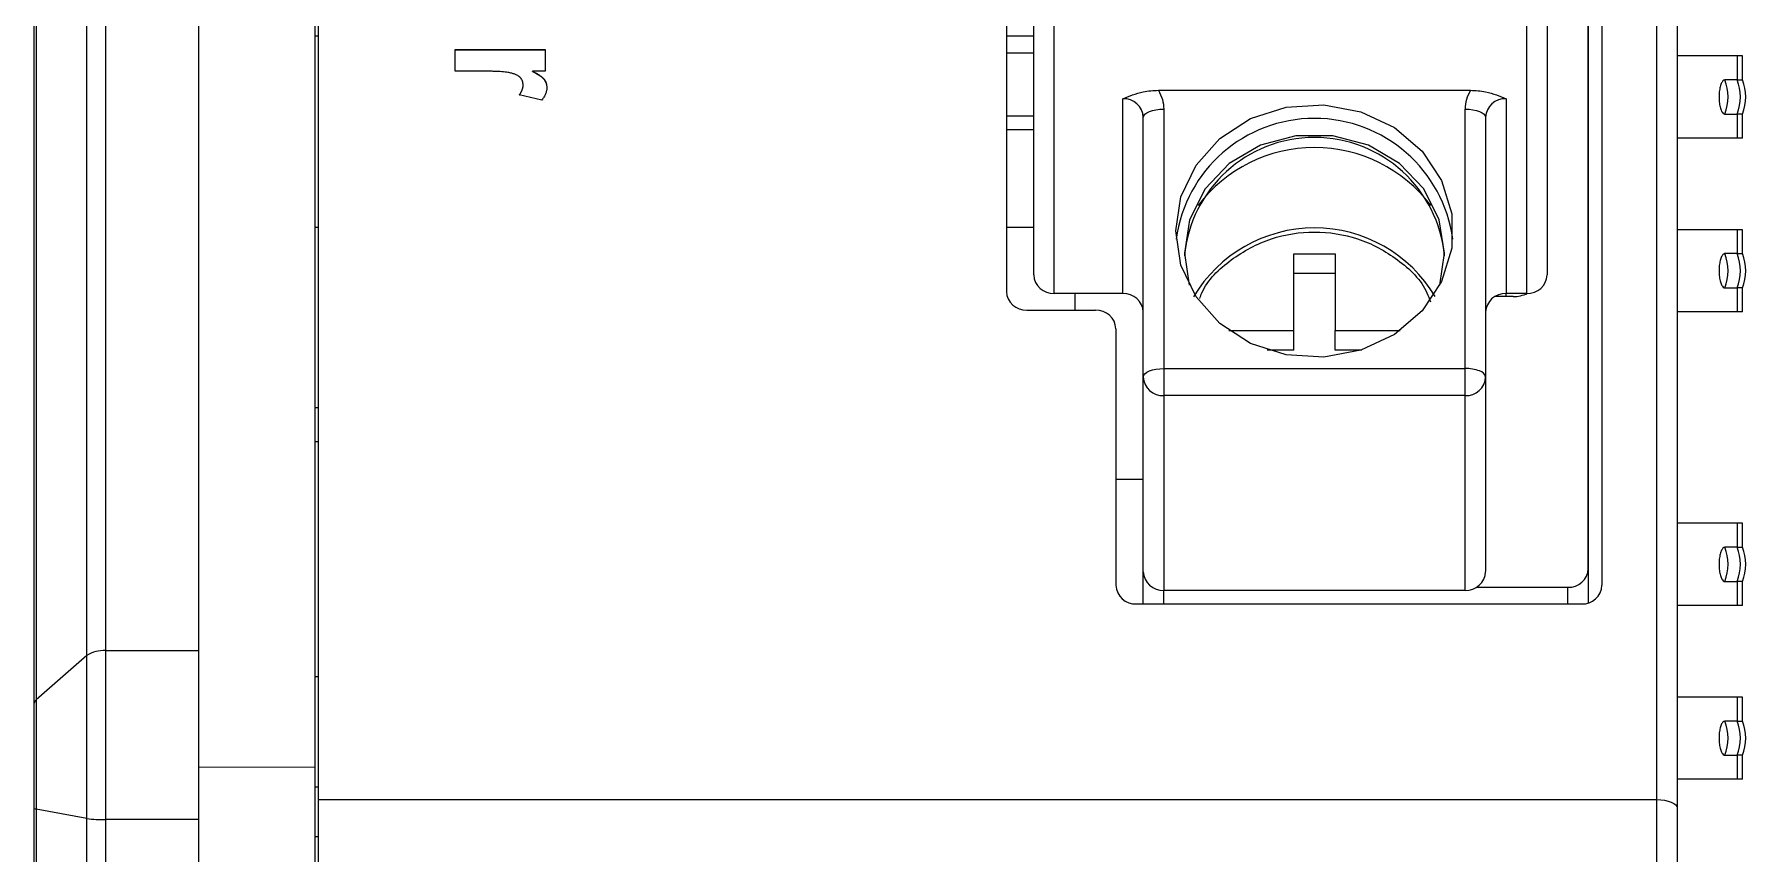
# Model space of a CAD drawing. Header units: millimetres. Extents: x 195 to 222, y 165 to 271.
# Drawn here: x 196.59 to 221.59, y 234.97 to 246.95 of the extents above; entities that cross this region are included whole.
import ezdxf

# ---------------------------------------------------------------- set-up
doc = ezdxf.new("R2010")
doc.units = ezdxf.units.MM

msp = doc.modelspace()

# ---------------------------------------------------------------- linework, layer by layer
at = {"color": 7, "linetype": 'Continuous', "lineweight": 25}
for p, q in [((198.989, 267.541), (198.989, 237.938)), ((200.739, 235.76), (200.739, 266.666)), ((200.689, 266.392), (200.689, 236.233)), ((219.489, 238.894), (219.489, 266.392)), ((219.289, 239.137), (219.289, 265.904)), ((220.289, 235.76), (220.289, 265.835)), ((196.589, 237.169), (196.589, 265.526)), ((196.617, 265.578), (196.617, 237.221)), ((220.589, 265.713), (220.589, 235.638)), ((197.63, 262.903), (197.63, 237.938)), ((197.358, 237.867), (197.358, 262.689)), ((210.789, 262.098), (210.789, 243.188)), ((211.189, 243.431), (211.189, 247.783)), ((218.689, 247.783), (218.689, 243.431)), ((211.489, 243.157), (211.489, 247.509)), ((218.389, 243.157), (218.389, 247.509)), ((200.739, 246.919), (200.689, 246.919)), ((211.189, 246.919), (210.789, 246.919)), ((202.739, 246.721), (204.053, 246.721)), ((202.739, 246.405), (202.739, 246.721)), ((202.739, 246.717), (204.053, 246.717)), ((204.053, 246.721), (204.053, 246.405)), ((211.189, 246.667), (210.789, 246.667)), ((221.464, 246.629), (220.589, 246.629)), ((221.539, 246.629), (221.464, 246.629)), ((221.464, 246.629), (221.464, 246.279)), ((221.539, 246.279), (221.539, 246.629)), ((203.129, 246.405), (202.739, 246.405)), ((204.053, 246.405), (203.869, 246.405)), ((203.869, 246.401), (203.869, 246.405)), ((221.464, 246.279), (221.284, 246.279)), ((221.464, 246.279), (221.539, 246.279)), ((204.003, 245.984), (203.674, 246.058)), ((203.73, 246.197), (203.73, 246.201)), ((212.489, 243.157), (212.489, 246.004)), ((213.009, 246.126), (217.569, 246.126)), ((218.089, 246.004), (218.089, 243.157)), ((210.789, 245.753), (211.189, 245.753)), ((213.089, 245.852), (213.089, 242.061)), ((217.489, 242.061), (217.489, 245.852)), ((221.284, 245.779), (221.464, 245.779)), ((221.464, 245.779), (221.464, 245.429)), ((221.539, 245.779), (221.464, 245.779)), ((221.539, 245.429), (221.539, 245.779)), ((211.189, 245.55), (210.789, 245.55)), ((212.789, 241.939), (212.789, 245.73)), ((217.789, 245.73), (217.789, 241.939)), ((221.464, 245.429), (220.589, 245.429)), ((221.539, 245.429), (221.464, 245.429)), ((200.739, 244.119), (200.689, 244.119)), ((211.189, 244.119), (210.789, 244.119)), ((221.464, 244.089), (220.589, 244.089)), ((221.539, 244.089), (221.464, 244.089)), ((221.464, 244.089), (221.464, 243.739)), ((221.539, 243.739), (221.539, 244.089)), ((214.989, 243.735), (215.589, 243.735)), ((214.989, 242.616), (214.989, 243.735)), ((215.589, 243.735), (215.589, 242.616)), ((221.464, 243.739), (221.284, 243.739)), ((221.464, 243.739), (221.539, 243.739)), ((215.589, 243.45), (214.989, 243.45)), ((212.489, 243.157), (211.489, 243.157)), ((211.789, 243.157), (211.789, 242.913)), ((218.189, 243.111), (217.923, 243.111)), ((218.389, 243.157), (218.089, 243.157)), ((218.389, 243.154), (218.389, 243.157)), ((221.284, 243.239), (221.464, 243.239)), ((221.464, 243.239), (221.464, 242.889)), ((221.539, 243.239), (221.464, 243.239)), ((221.539, 242.889), (221.539, 243.239)), ((211.089, 242.913), (212.089, 242.913)), ((221.464, 242.889), (220.589, 242.889)), ((221.539, 242.889), (221.464, 242.889)), ((212.389, 242.639), (212.389, 238.894)), ((214.038, 242.616), (214.989, 242.616)), ((214.989, 242.331), (214.989, 242.616)), ((215.589, 242.616), (216.54, 242.616)), ((215.589, 242.331), (215.589, 242.616)), ((214.989, 242.331), (214.599, 242.331)), ((215.979, 242.331), (215.589, 242.331)), ((213.089, 242.061), (213.089, 241.831)), ((213.089, 242.061), (217.489, 242.061)), ((217.489, 241.665), (217.489, 242.061)), ((212.789, 239.092), (212.789, 241.939)), ((213.089, 241.831), (213.089, 241.665)), ((217.789, 241.939), (217.789, 239.092)), ((217.489, 241.665), (213.089, 241.665)), ((213.089, 241.665), (213.089, 238.818)), ((217.489, 238.818), (217.489, 241.665)), ((200.689, 241.49), (200.739, 241.491)), ((221.464, 239.799), (220.589, 239.799)), ((221.539, 239.799), (221.464, 239.799)), ((221.464, 239.799), (221.464, 239.449)), ((221.539, 239.449), (221.539, 239.799)), ((221.464, 239.449), (221.284, 239.449)), ((221.464, 239.449), (221.539, 239.449)), ((212.789, 238.62), (212.789, 239.092)), ((219.289, 239.137), (219.289, 238.635)), ((217.489, 238.818), (213.089, 238.818)), ((217.655, 238.863), (218.989, 238.863)), ((221.284, 238.949), (221.464, 238.949)), ((221.464, 238.949), (221.464, 238.599)), ((221.539, 238.949), (221.464, 238.949)), ((221.539, 238.599), (221.539, 238.949)), ((212.689, 238.62), (219.189, 238.62)), ((221.464, 238.599), (220.589, 238.599)), ((221.539, 238.599), (221.464, 238.599)), ((197.358, 237.867), (196.617, 237.221)), ((197.358, 235.483), (197.358, 237.867)), ((197.63, 237.938), (197.63, 235.468)), ((197.63, 237.938), (198.989, 237.938)), ((198.989, 237.938), (198.989, 235.468)), ((200.739, 237.557), (200.689, 237.557)), ((221.464, 237.259), (220.589, 237.259)), ((221.539, 237.259), (221.464, 237.259)), ((221.464, 237.259), (221.464, 236.909)), ((221.539, 236.909), (221.539, 237.259)), ((196.589, 235.633), (196.589, 237.169)), ((196.617, 237.221), (196.617, 235.622)), ((221.464, 236.909), (221.284, 236.909)), ((221.464, 236.909), (221.539, 236.909)), ((221.284, 236.409), (221.464, 236.409)), ((221.464, 236.409), (221.464, 236.059)), ((221.539, 236.409), (221.464, 236.409)), ((221.539, 236.059), (221.539, 236.409)), ((198.989, 236.238), (200.689, 236.233)), ((200.689, 236.233), (200.689, 233.764)), ((221.464, 236.059), (220.589, 236.059)), ((221.539, 236.059), (221.464, 236.059)), ((200.689, 235.947), (200.739, 235.947)), ((200.739, 234.279), (200.739, 235.76)), ((200.739, 235.76), (220.289, 235.76)), ((220.289, 234.279), (220.289, 235.76)), ((196.589, 169.912), (196.589, 235.633)), ((197.358, 235.483), (196.617, 235.622)), ((196.617, 235.622), (196.617, 169.901)), ((220.589, 235.638), (220.589, 234.305)), ((197.358, 211.958), (197.358, 235.483)), ((198.989, 235.468), (197.63, 235.468)), ((197.63, 235.468), (197.63, 211.786)), ((198.989, 235.468), (198.989, 167.469))]:
    msp.add_line(p, q, dxfattribs=at)
at = {"color": 8, "linetype": 'Continuous', "lineweight": 25}
for p, q in [((219.292, 238.637), (219.292, 260.728)), ((218.089, 243.111), (218.089, 243.157)), ((200.739, 240.991), (200.689, 240.99)), ((212.389, 240.445), (212.789, 240.445)), ((213.089, 238.62), (213.089, 238.818)), ((218.989, 238.62), (218.989, 238.863)), ((200.689, 235.219), (200.739, 235.219))]:
    msp.add_line(p, q, dxfattribs=at)
at = {"color": 7, "linetype": 'Continuous', "lineweight": 25, "flags": 128}
for points in [[(212.789, 245.73), (212.795, 245.754), (212.812, 245.777), (212.839, 245.798), (212.877, 245.816), (212.922, 245.831), (212.974, 245.843), (213.03, 245.85), (213.089, 245.852)], [(213.264, 244.071), (213.339, 244.57), (213.559, 245.032), (213.907, 245.423), (214.357, 245.713), (214.877, 245.882), (215.427, 245.916), (215.967, 245.814), (216.457, 245.582), (216.86, 245.238), (217.146, 244.808), (217.295, 244.322), (217.295, 243.819), (217.146, 243.334), (216.86, 242.903), (216.457, 242.559), (215.967, 242.327), (215.427, 242.225), (214.877, 242.259), (214.357, 242.428), (213.907, 242.719), (213.559, 243.109), (213.339, 243.571), (213.264, 244.071)], [(217.489, 245.852), (217.547, 245.85), (217.604, 245.843), (217.656, 245.831), (217.701, 245.816), (217.738, 245.798), (217.766, 245.777), (217.783, 245.754), (217.789, 245.73)], [(217.119, 243.279), (217.189, 243.745), (217.112, 244.234), (216.887, 244.684), (216.533, 245.057), (216.078, 245.324), (215.559, 245.463), (215.018, 245.463), (214.5, 245.324), (214.045, 245.057), (213.691, 244.684), (213.466, 244.234), (213.389, 243.745), (213.459, 243.279)], [(212.789, 241.939), (212.795, 241.963), (212.812, 241.985), (212.839, 242.007), (212.877, 242.025), (212.922, 242.04), (212.974, 242.051), (213.03, 242.058), (213.089, 242.061)], [(220.289, 235.76), (220.347, 235.758), (220.404, 235.751), (220.456, 235.74), (220.501, 235.725), (220.538, 235.706), (220.566, 235.685), (220.583, 235.662), (220.589, 235.638)]]:
    msp.add_lwpolyline(points, dxfattribs=at)
at = {"color": 7, "linetype": 'Continuous', "lineweight": 25}
for centre, radius, start, end in [((220.643, 246.029), 0.688, 338.6965, 21.3035), ((220.822, 246.029), 0.688, 338.696, 21.304), ((220.939, 246.029), 0.65, 337.3801, 22.6199), ((212.501, 245.716), 0.288, 2.7038, 92.4699), ((218.076, 245.716), 0.288, 87.5301, 177.2963), ((215.289, 243.677), 2.039, 7.7393, 172.2607), ((215.289, 243.529), 1.908, 5.288, 174.712), ((215.289, 243.169), 2.122, 36.8393, 143.1607), ((215.289, 242.061), 2.054, 30.7559, 149.3733), ((220.643, 243.489), 0.688, 338.6965, 21.3035), ((220.822, 243.489), 0.688, 338.696, 21.304), ((220.939, 243.489), 0.65, 337.3801, 22.6199), ((211.476, 243.444), 0.288, 182.7038, 272.4699), ((218.401, 243.444), 0.288, 267.5301, 357.2963), ((211.076, 243.201), 0.288, 182.7042, 272.4694), ((212.501, 242.869), 0.288, 2.7036, 92.4701), ((218.076, 242.869), 0.288, 87.5299, 177.2965), ((218.19, 243.594), 0.483, 269.8761, 295.9031), ((212.101, 242.626), 0.288, 2.7041, 92.47), ((217.5, 241.478), 0.583, 69.811, 91.063), ((217.676, 241.912), 0.116, 13.3129, 77.7313), ((213.076, 241.952), 0.288, 182.7037, 272.47), ((217.501, 241.952), 0.288, 267.5299, 357.2963), ((220.643, 239.199), 0.688, 338.6965, 21.3035), ((220.822, 239.199), 0.688, 338.696, 21.304), ((220.939, 239.199), 0.65, 337.3801, 22.6199), ((213.076, 239.105), 0.288, 182.7039, 272.4698), ((217.501, 239.105), 0.288, 267.5301, 357.2961), ((219.001, 239.151), 0.288, 267.5303, 357.2959), ((212.676, 238.907), 0.288, 182.7038, 272.4699), ((219.201, 238.907), 0.288, 267.5301, 357.2961), ((197.601, 237.49), 0.449, 86.2863, 122.7677), ((196.659, 237.164), 0.0705, 126.8007, 176.0132), ((220.643, 236.659), 0.688, 338.6965, 21.3035), ((220.822, 236.659), 0.688, 338.696, 21.304), ((220.939, 236.659), 0.65, 337.3801, 22.6199), ((196.616, 235.66), 0.0383, 225.3048, 271.7682), ((197.595, 237.302), 1.834, 262.5642, 271.0796)]:
    msp.add_arc(centre, radius, start, end, dxfattribs=at)
for points, knots in [([(203.73, 246.201), (203.73, 246.211), (203.729, 246.231), (203.721, 246.26), (203.709, 246.286), (203.692, 246.31), (203.668, 246.332), (203.636, 246.351), (203.597, 246.367), (203.558, 246.378), (203.521, 246.386), (203.485, 246.391), (203.443, 246.396), (203.393, 246.399), (203.337, 246.402), (203.274, 246.404), (203.203, 246.405), (203.154, 246.405), (203.129, 246.405)], [0, 0, 0, 0, 0.047066, 0.091624, 0.134831, 0.177801, 0.223477, 0.275545, 0.335605, 0.404549, 0.445931, 0.496042, 0.556009, 0.625873, 0.704703, 0.793574, 0.892002, 1, 1, 1, 1]), ([(203.869, 246.405), (203.88, 246.4), (203.9, 246.389), (203.928, 246.374), (203.953, 246.358), (203.976, 246.343), (203.996, 246.328), (204.012, 246.314), (204.027, 246.3), (204.041, 246.282), (204.055, 246.259), (204.067, 246.23), (204.074, 246.199), (204.075, 246.177), (204.076, 246.167)], [0, 0, 0, 0, 0.101614, 0.196037, 0.282162, 0.36102, 0.433609, 0.497929, 0.556474, 0.608368, 0.705299, 0.801664, 0.898623, 1, 1, 1, 1]), ([(203.869, 246.401), (203.88, 246.396), (203.9, 246.385), (203.928, 246.369), (203.953, 246.354), (203.976, 246.339), (203.996, 246.324), (204.012, 246.31), (204.027, 246.296), (204.041, 246.278), (204.055, 246.255), (204.067, 246.226), (204.074, 246.195), (204.075, 246.173), (204.076, 246.162)], [0, 0, 0, 0, 0.101614, 0.196037, 0.282162, 0.36102, 0.433609, 0.497929, 0.556474, 0.608368, 0.705299, 0.801664, 0.898623, 1, 1, 1, 1]), ([(221.284, 246.279), (221.274, 246.276), (221.255, 246.27), (221.229, 246.227), (221.21, 246.164), (221.199, 246.085), (221.197, 245.999), (221.205, 245.917), (221.223, 245.848), (221.246, 245.799), (221.268, 245.78), (221.281, 245.779), (221.284, 245.779)], [0, 0, 0, 0, 0.1073736, 0.2147446, 0.3221166, 0.4294888, 0.5368611, 0.6442339, 0.7516069, 0.8589797, 0.9663513, 1, 1, 1, 1]), ([(203.674, 246.058), (203.683, 246.07), (203.699, 246.094), (203.716, 246.131), (203.728, 246.166), (203.729, 246.19), (203.73, 246.201)], [0, 0, 0, 0, 0.284935, 0.542857, 0.779294, 1, 1, 1, 1]), ([(203.674, 246.054), (203.683, 246.066), (203.699, 246.09), (203.716, 246.127), (203.728, 246.162), (203.729, 246.186), (203.73, 246.197)], [0, 0, 0, 0, 0.284935, 0.542857, 0.779294, 1, 1, 1, 1]), ([(204.076, 246.167), (204.075, 246.151), (204.073, 246.119), (204.059, 246.072), (204.035, 246.027), (204.014, 245.998), (204.003, 245.984)], [0, 0, 0, 0, 0.239015, 0.480055, 0.731757, 1, 1, 1, 1]), ([(212.489, 246.004), (212.582, 246.041), (212.703, 246.09), (212.895, 246.122), (212.972, 246.125), (213.009, 246.126)], [0, 0, 0, 0, 0.628171, 0.820215, 1, 1, 1, 1]), ([(213.009, 246.126), (213.032, 246.083), (213.078, 245.996), (213.085, 245.9), (213.089, 245.852)], [0, 0, 0, 0, 0.499992, 1, 1, 1, 1]), ([(217.569, 246.126), (217.546, 246.083), (217.499, 245.996), (217.492, 245.9), (217.489, 245.852)], [0, 0, 0, 0, 0.499992, 1, 1, 1, 1]), ([(217.569, 246.126), (217.606, 246.125), (217.682, 246.122), (217.875, 246.09), (217.996, 246.041), (218.089, 246.004)], [0, 0, 0, 0, 0.1794225, 0.371812, 1, 1, 1, 1]), ([(213.614, 243.082), (213.623, 243.11), (213.703, 243.336), (214.059, 243.671), (214.632, 243.987), (215.289, 244.088), (215.945, 243.987), (216.52, 243.672), (216.884, 243.321), (216.967, 243.079), (216.982, 243.034)], [0, 0, 0, 0, 0.022957, 0.183075, 0.343193, 0.493464, 0.643736, 0.803854, 0.963972, 1, 1, 1, 1]), ([(221.284, 243.739), (221.274, 243.736), (221.255, 243.73), (221.229, 243.687), (221.21, 243.624), (221.199, 243.545), (221.197, 243.459), (221.205, 243.377), (221.223, 243.308), (221.246, 243.259), (221.268, 243.24), (221.281, 243.239), (221.284, 243.239)], [0, 0, 0, 0, 0.1073736, 0.2147446, 0.3221166, 0.4294888, 0.5368611, 0.6442339, 0.7516069, 0.8589797, 0.9663513, 1, 1, 1, 1]), ([(221.284, 239.449), (221.274, 239.446), (221.255, 239.44), (221.229, 239.397), (221.21, 239.334), (221.199, 239.255), (221.197, 239.169), (221.205, 239.087), (221.223, 239.018), (221.246, 238.969), (221.268, 238.95), (221.281, 238.949), (221.284, 238.949)], [0, 0, 0, 0, 0.107374, 0.214744, 0.322116, 0.429491, 0.536863, 0.644235, 0.751607, 0.858979, 0.966351, 1, 1, 1, 1]), ([(221.284, 236.909), (221.274, 236.906), (221.255, 236.9), (221.229, 236.857), (221.21, 236.794), (221.199, 236.715), (221.197, 236.629), (221.205, 236.547), (221.223, 236.478), (221.246, 236.429), (221.268, 236.41), (221.281, 236.409), (221.284, 236.409)], [0, 0, 0, 0, 0.107374, 0.214744, 0.322116, 0.429491, 0.536863, 0.644235, 0.751607, 0.858979, 0.966351, 1, 1, 1, 1])]:
    msp.add_open_spline(points, degree=3, knots=knots, dxfattribs=at)

doc.saveas('drawing.dxf')
